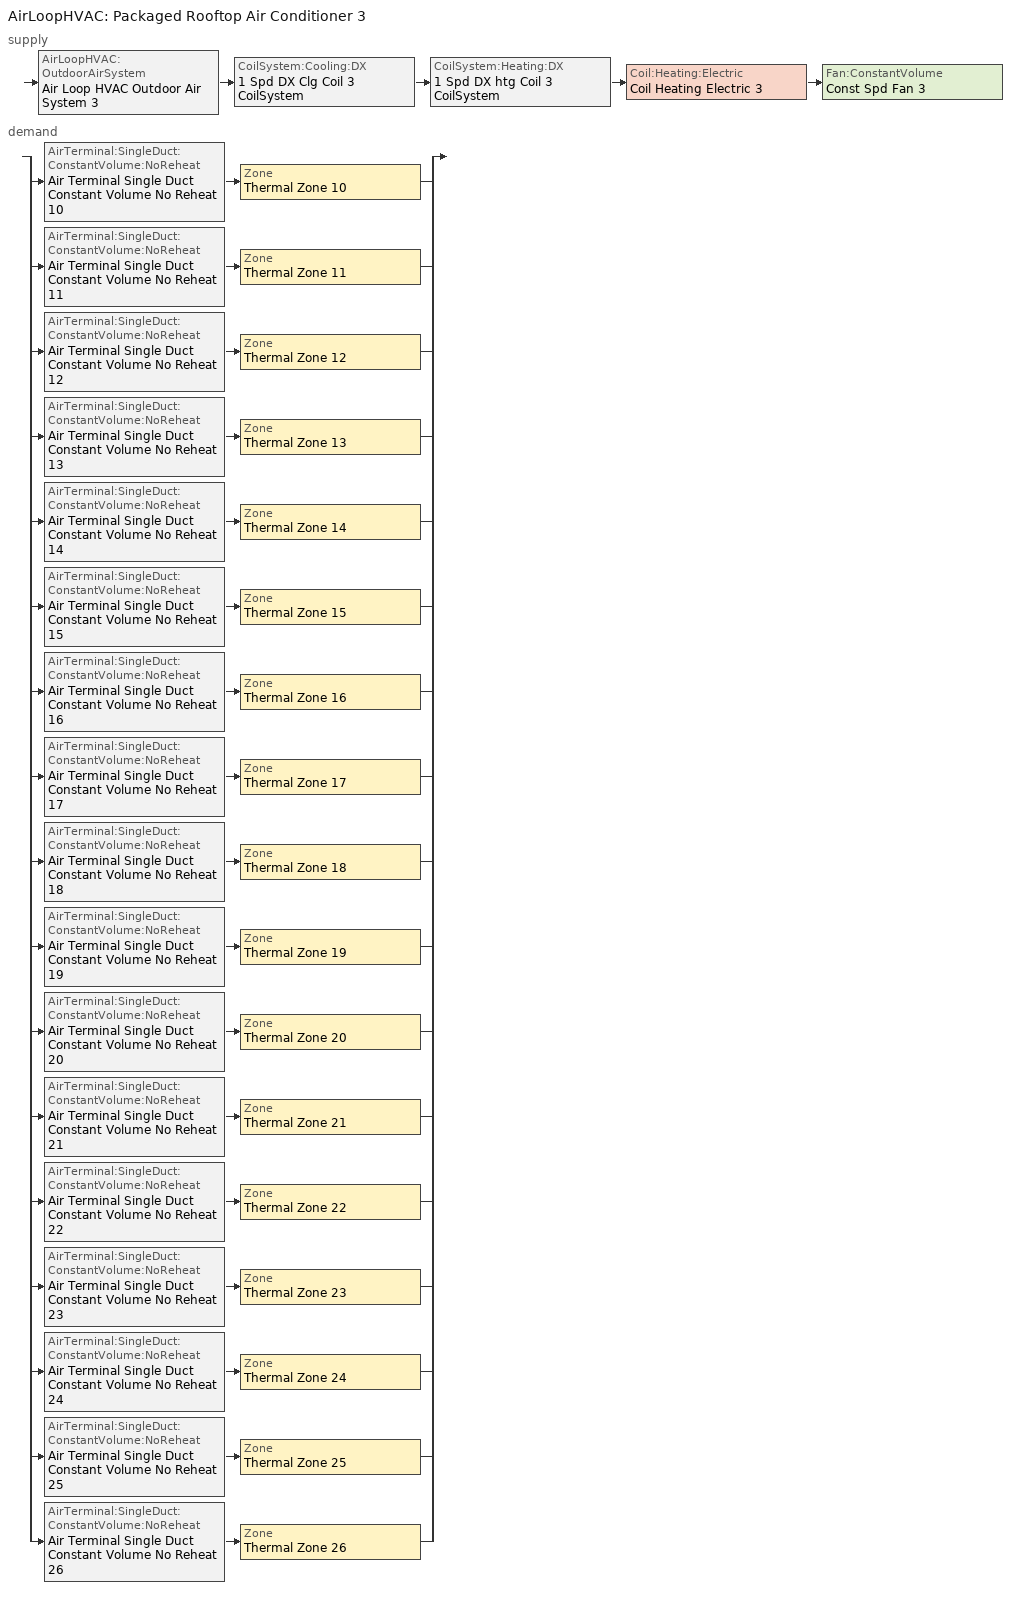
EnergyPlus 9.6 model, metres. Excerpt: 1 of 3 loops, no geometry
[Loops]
AirLoopHVAC 'Packaged Rooftop Air Conditioner 3'
 supply: AirLoopHVAC:OutdoorAirSystem 'Air Loop HVAC Outdoor Air System 3' > CoilSystem:Cooling:DX '1 Spd DX Clg Coil 3 CoilSystem' > CoilSystem:Heating:DX '1 Spd DX htg Coil 3 CoilSystem' > Coil:Heating:Electric 'Coil Heating Electric 3' > Fan:ConstantVolume 'Const Spd Fan 3'
 demand: split
  | AirTerminal:SingleDuct:ConstantVolume:NoReheat 'Air Terminal Single Duct Constant Volume No Reheat 10' > Zone 'Thermal Zone 10'
  | AirTerminal:SingleDuct:ConstantVolume:NoReheat 'Air Terminal Single Duct Constant Volume No Reheat 11' > Zone 'Thermal Zone 11'
  | AirTerminal:SingleDuct:ConstantVolume:NoReheat 'Air Terminal Single Duct Constant Volume No Reheat 12' > Zone 'Thermal Zone 12'
  | AirTerminal:SingleDuct:ConstantVolume:NoReheat 'Air Terminal Single Duct Constant Volume No Reheat 13' > Zone 'Thermal Zone 13'
  | AirTerminal:SingleDuct:ConstantVolume:NoReheat 'Air Terminal Single Duct Constant Volume No Reheat 14' > Zone 'Thermal Zone 14'
  | AirTerminal:SingleDuct:ConstantVolume:NoReheat 'Air Terminal Single Duct Constant Volume No Reheat 15' > Zone 'Thermal Zone 15'
  | AirTerminal:SingleDuct:ConstantVolume:NoReheat 'Air Terminal Single Duct Constant Volume No Reheat 16' > Zone 'Thermal Zone 16'
  | AirTerminal:SingleDuct:ConstantVolume:NoReheat 'Air Terminal Single Duct Constant Volume No Reheat 17' > Zone 'Thermal Zone 17'
  | AirTerminal:SingleDuct:ConstantVolume:NoReheat 'Air Terminal Single Duct Constant Volume No Reheat 18' > Zone 'Thermal Zone 18'
  | AirTerminal:SingleDuct:ConstantVolume:NoReheat 'Air Terminal Single Duct Constant Volume No Reheat 19' > Zone 'Thermal Zone 19'
  | AirTerminal:SingleDuct:ConstantVolume:NoReheat 'Air Terminal Single Duct Constant Volume No Reheat 20' > Zone 'Thermal Zone 20'
  | AirTerminal:SingleDuct:ConstantVolume:NoReheat 'Air Terminal Single Duct Constant Volume No Reheat 21' > Zone 'Thermal Zone 21'
  | AirTerminal:SingleDuct:ConstantVolume:NoReheat 'Air Terminal Single Duct Constant Volume No Reheat 22' > Zone 'Thermal Zone 22'
  | AirTerminal:SingleDuct:ConstantVolume:NoReheat 'Air Terminal Single Duct Constant Volume No Reheat 23' > Zone 'Thermal Zone 23'
  | AirTerminal:SingleDuct:ConstantVolume:NoReheat 'Air Terminal Single Duct Constant Volume No Reheat 24' > Zone 'Thermal Zone 24'
  | AirTerminal:SingleDuct:ConstantVolume:NoReheat 'Air Terminal Single Duct Constant Volume No Reheat 25' > Zone 'Thermal Zone 25'
  | AirTerminal:SingleDuct:ConstantVolume:NoReheat 'Air Terminal Single Duct Constant Volume No Reheat 26' > Zone 'Thermal Zone 26'
[Controller:MechanicalVentilation]
Controller Mechanical Ventilation 3: Availability Schedule=Always On Discrete; Demand Controlled Ventilation=No; System Outdoor Air Method=ZoneSum; Zone or ZoneList Name 1=Thermal Zone 10; Design Specification Outdoor Air Object Name 1=Ventilation 10; Zone or ZoneList Name 2=Thermal Zone 11; Design Specification Outdoor Air Object Name 2=Ventilation 11; Zone or ZoneList Name 3=Thermal Zone 12; Design Specification Outdoor Air Object Name 3=Ventilation 12; Zone or ZoneList Name 4=Thermal Zone 13; Design Specification Outdoor Air Object Name 4=Ventilation 13; Zone or ZoneList Name 5=Thermal Zone 14; Design Specification Outdoor Air Object Name 5=Ventilation 14; Zone or ZoneList Name 6=Thermal Zone 15; Design Specification Outdoor Air Object Name 6=Ventilation 15; Zone or ZoneList Name 7=Thermal Zone 16; Design Specification Outdoor Air Object Name 7=Ventilation 16; Zone or ZoneList Name 8=Thermal Zone 17; Design Specification Outdoor Air Object Name 8=Ventilation 17; Zone or ZoneList Name 9=Thermal Zone 18; Design Specification Outdoor Air Object Name 9=Ventilation 18; Zone or ZoneList Name 10=Thermal Zone 19; Design Specification Outdoor Air Object Name 10=Ventilation 19; Zone or ZoneList Name 11=Thermal Zone 20; Design Specification Outdoor Air Object Name 11=Ventilation 20; Zone or ZoneList Name 12=Thermal Zone 21; Design Specification Outdoor Air Object Name 12=Ventilation 21; Zone or ZoneList Name 13=Thermal Zone 22; Design Specification Outdoor Air Object Name 13=Ventilation 22; Zone or ZoneList Name 14=Thermal Zone 23; Design Specification Outdoor Air Object Name 14=Ventilation 23; Zone or ZoneList Name 15=Thermal Zone 24; Design Specification Outdoor Air Object Name 15=Ventilation 24; Zone or ZoneList Name 16=Thermal Zone 25; Design Specification Outdoor Air Object Name 16=Ventilation 25; Zone or ZoneList Name 17=Thermal Zone 26; Design Specification Outdoor Air Object Name 17=Ventilation 26
[AirLoopHVAC]
Packaged Rooftop Air Conditioner 3: Design Supply Air Flow Rate m3/s=AutoSize; Design Return Air Flow Fraction of Supply Air Flow=1
[Sizing:System]
Packaged Rooftop Air Conditioner 3: Type of Load to Size On=Sensible; Design Outdoor Air Flow Rate m3/s=Autosize; Central Heating Maximum System Air Flow Ratio=0.3; Preheat Design Temperature C=7; Preheat Design Humidity Ratio kgWater/kgDryAir=0.008; Precool Design Temperature C=12.8; Precool Design Humidity Ratio kgWater/kgDryAir=0.008; Central Cooling Design Supply Air Temperature C=12.3; Central Heating Design Supply Air Temperature C=51.3; Type of Zone Sum to Use=NonCoincident; 100% Outdoor Air in Cooling=Yes; 100% Outdoor Air in Heating=Yes; Central Cooling Design Supply Air Humidity Ratio kgWater/kgDryAir=0.0085; Central Heating Design Supply Air Humidity Ratio kgWater/kgDryAir=0.008; Cooling Supply Air Flow Rate Method=DesignDay; Cooling Supply Air Flow Rate m3/s=0; Cooling Supply Air Flow Rate Per Floor Area m3/s-m2=0.00996765; Cooling Fraction of Autosized Cooling Supply Air Flow Rate=1; Cooling Supply Air Flow Rate Per Unit Cooling Capacity m3/s-W=3.94755e-05; Heating Supply Air Flow Rate Method=DesignDay; Heating Supply Air Flow Rate m3/s=0; Heating Supply Air Flow Rate Per Floor Area m3/s-m2=0.00996765; Heating Fraction of Autosized Heating Supply Air Flow Rate=1; Heating Fraction of Autosized Cooling Supply Air Flow Rate=1; Heating Supply Air Flow Rate Per Unit Heating Capacity m3/s-W=3.15882e-05; System Outdoor Air Method=ZoneSum; Zone Maximum Outdoor Air Fraction dimensionless=1; Cooling Design Capacity Method=CoolingDesignCapacity; Cooling Design Capacity W=Autosize; Cooling Design Capacity Per Floor Area W/m2=234.7; Fraction of Autosized Cooling Design Capacity=1; Heating Design Capacity Method=HeatingDesignCapacity; Heating Design Capacity W=Autosize; Heating Design Capacity Per Floor Area W/m2=157; Fraction of Autosized Heating Design Capacity=1; Central Cooling Capacity Control Method=OnOff; Occupant Diversity=Autosize
[Controller:OutdoorAir]
Controller Outdoor Air 3: Minimum Outdoor Air Flow Rate m3/s=0; Maximum Outdoor Air Flow Rate m3/s=Autosize; Economizer Control Type=NoEconomizer; Economizer Control Action Type=ModulateFlow; Economizer Maximum Limit Dry-Bulb Temperature C=28; Economizer Maximum Limit Enthalpy J/kg=64000; Economizer Minimum Limit Dry-Bulb Temperature C=-100; Lockout Type=NoLockout; Minimum Limit Type=FixedMinimum; Mechanical Ventilation Controller=Controller Mechanical Ventilation 3; High Humidity Control=No; Control High Indoor Humidity Based on Outdoor Humidity Ratio=Yes; Heat Recovery Bypass Control Type=BypassWhenWithinEconomizerLimits
[SetpointManager:MixedAir] Control Variable=Temperature
Name | Setpoint Node or NodeList
Node Air Deck Mixed 3 OS Default SPM | Node Air Deck Mixed 3
Node Air Deck Cooling 3 OS Default SPM | Node Air Deck Cooling 3
Node Air Deck Heating 3 OS Default SPM | Node Air Deck Heating 3
Node Air Deck Elec Heating 3 OS Default SPM | Node Air Deck Elec Heating 3
[CoilSystem:Cooling:DX]
1 Spd DX Clg Coil 3 CoilSystem: Availability Schedule=Always On Discrete hvac_library; Cooling Coil=1 Spd DX Clg Coil 3
[Coil:Cooling:DX:SingleSpeed]
1 Spd DX Clg Coil 3: Availability Schedule=Always On Discrete hvac_library; Gross Rated Total Cooling Capacity W=Autosize; Gross Rated Sensible Heat Ratio=Autosize; Gross Rated Cooling COP W/W=4.86; Rated Air Flow Rate m3/s=Autosize; Rated Evaporator Fan Power Per Volume Flow Rate W/(m3/s)=773.3; Total Cooling Capacity Function of Temperature Curve=OS:Curve:Biquadratic 1; Total Cooling Capacity Function of Flow Fraction Curve=OS:Curve:Quadratic 1; Energy Input Ratio Function of Temperature Curve=OS:Curve:Biquadratic 2; Energy Input Ratio Function of Flow Fraction Curve=OS:Curve:Quadratic 2; Part Load Fraction Correlation Curve=OS:Curve:Quadratic 3; Minimum Outdoor Dry-Bulb Temperature for Compressor Operation C=-25; Condenser Type=AirCooled; Evaporative Condenser Effectiveness=0; Evaporative Condenser Air Flow Rate m3/s=Autosize; Evaporative Condenser Pump Rated Power Consumption W=Autosize; Crankcase Heater Capacity W=0; Maximum Outdoor Dry-Bulb Temperature for Crankcase Heater Operation C=0; Basin Heater Capacity W/K=0; Basin Heater Setpoint Temperature C=10
[CoilSystem:Heating:DX]
1 Spd DX htg Coil 3 CoilSystem: Availability Schedule=Always On Discrete hvac_library; Heating Coil=1 Spd DX htg Coil 3
[Coil:Heating:DX:SingleSpeed]
1 Spd DX htg Coil 3: Availability Schedule=Always On Discrete hvac_library; Gross Rated Heating Capacity W=Autosize; Gross Rated Heating COP W/W=6.19; Rated Air Flow Rate m3/s=Autosize; Rated Supply Fan Power Per Volume Flow Rate W/(m3/s)=773.3; Heating Capacity Function of Temperature Curve=Curve Cubic 1; Heating Capacity Function of Flow Fraction Curve=Curve Cubic 2; Energy Input Ratio Function of Temperature Curve=Curve Cubic 3; Energy Input Ratio Function of Flow Fraction Curve=Curve Quadratic 4; Part Load Fraction Correlation Curve=Curve Quadratic 5; Minimum Outdoor Dry-Bulb Temperature for Compressor Operation C=-8; Maximum Outdoor Dry-Bulb Temperature for Defrost Operation C=5; Crankcase Heater Capacity W=0; Maximum Outdoor Dry-Bulb Temperature for Crankcase Heater Operation C=10; Defrost Strategy=Resistive; Defrost Control=Timed; Defrost Time Period Fraction=0.166667; Resistive Defrost Heater Capacity W=2000
[Coil:Heating:Electric]
Coil Heating Electric 3: Availability Schedule=Always On Discrete hvac_library; Efficiency=1; Nominal Capacity W=Autosize
[Fan:ConstantVolume]
Const Spd Fan 3: Availability Schedule=Always On Discrete; Fan Total Efficiency=0.71; Pressure Rise Pa=1888; Maximum Flow Rate m3/s=Autosize; Motor Efficiency=0.9; Motor In Airstream Fraction=1
[ZoneControl:Thermostat] Temperature Difference Between Cutout And Setpoint deltaC=0
Name | Zone or ZoneList | Control Type Schedule | Control 1
Thermal Zone 10 Thermostat | Thermal Zone 10 | Thermal Zone 10 Thermostat Schedule | Thermostat Setpoint Dual Setpoint 10
Thermal Zone 11 Thermostat | Thermal Zone 11 | Thermal Zone 11 Thermostat Schedule | Thermostat Setpoint Dual Setpoint 11
Thermal Zone 12 Thermostat | Thermal Zone 12 | Thermal Zone 12 Thermostat Schedule | Thermostat Setpoint Dual Setpoint 12
Thermal Zone 13 Thermostat | Thermal Zone 13 | Thermal Zone 13 Thermostat Schedule | Thermostat Setpoint Dual Setpoint 13
Thermal Zone 14 Thermostat | Thermal Zone 14 | Thermal Zone 14 Thermostat Schedule | Thermostat Setpoint Dual Setpoint 14
Thermal Zone 15 Thermostat | Thermal Zone 15 | Thermal Zone 15 Thermostat Schedule | Thermostat Setpoint Dual Setpoint 15
Thermal Zone 16 Thermostat | Thermal Zone 16 | Thermal Zone 16 Thermostat Schedule | Thermostat Setpoint Dual Setpoint 16
Thermal Zone 17 Thermostat | Thermal Zone 17 | Thermal Zone 17 Thermostat Schedule | Thermostat Setpoint Dual Setpoint 17
Thermal Zone 18 Thermostat | Thermal Zone 18 | Thermal Zone 18 Thermostat Schedule | Thermostat Setpoint Dual Setpoint 18
Thermal Zone 19 Thermostat | Thermal Zone 19 | Thermal Zone 19 Thermostat Schedule | Thermostat Setpoint Dual Setpoint 19
Thermal Zone 20 Thermostat | Thermal Zone 20 | Thermal Zone 20 Thermostat Schedule | Thermostat Setpoint Dual Setpoint 20
Thermal Zone 21 Thermostat | Thermal Zone 21 | Thermal Zone 21 Thermostat Schedule | Thermostat Setpoint Dual Setpoint 21
Thermal Zone 22 Thermostat | Thermal Zone 22 | Thermal Zone 22 Thermostat Schedule | Thermostat Setpoint Dual Setpoint 22
Thermal Zone 23 Thermostat | Thermal Zone 23 | Thermal Zone 23 Thermostat Schedule | Thermostat Setpoint Dual Setpoint 23
Thermal Zone 24 Thermostat | Thermal Zone 24 | Thermal Zone 24 Thermostat Schedule | Thermostat Setpoint Dual Setpoint 24
Thermal Zone 25 Thermostat | Thermal Zone 25 | Thermal Zone 25 Thermostat Schedule | Thermostat Setpoint Dual Setpoint 25
Thermal Zone 26 Thermostat | Thermal Zone 26 | Thermal Zone 26 Thermostat Schedule | Thermostat Setpoint Dual Setpoint 26
[ThermostatSetpoint:DualSetpoint]
Name | Heating Setpoint Temperature Schedule | Cooling Setpoint Temperature Schedule
Thermostat Setpoint Dual Setpoint 10 | HtgSetp 10 | ClgSetp 10
Thermostat Setpoint Dual Setpoint 11 | HtgSetp 11 | ClgSetp 11
Thermostat Setpoint Dual Setpoint 12 | HtgSetp 12 | ClgSetp 12
Thermostat Setpoint Dual Setpoint 13 | HtgSetp 13 | ClgSetp 13
Thermostat Setpoint Dual Setpoint 14 | HtgSetp 14 | ClgSetp 14
Thermostat Setpoint Dual Setpoint 15 | HtgSetp 15 | ClgSetp 15
Thermostat Setpoint Dual Setpoint 16 | HtgSetp 16 | ClgSetp 16
Thermostat Setpoint Dual Setpoint 17 | HtgSetp 17 | ClgSetp 17
Thermostat Setpoint Dual Setpoint 18 | HtgSetp 18 | ClgSetp 18
Thermostat Setpoint Dual Setpoint 19 | HtgSetp 19 | ClgSetp 19
Thermostat Setpoint Dual Setpoint 20 | HtgSetp 20 | ClgSetp 20
Thermostat Setpoint Dual Setpoint 21 | HtgSetp 21 | ClgSetp 21
Thermostat Setpoint Dual Setpoint 22 | HtgSetp 22 | ClgSetp 22
Thermostat Setpoint Dual Setpoint 23 | HtgSetp 23 | ClgSetp 23
Thermostat Setpoint Dual Setpoint 24 | HtgSetp 24 | ClgSetp 24
Thermostat Setpoint Dual Setpoint 25 | HtgSetp 25 | ClgSetp 25
Thermostat Setpoint Dual Setpoint 26 | HtgSetp 26 | ClgSetp 26
[AirTerminal:SingleDuct:ConstantVolume:NoReheat] Availability Schedule=Always On Discrete; Maximum Air Flow Rate m3/s=AutoSize
Air Terminal Single Duct Constant Volume No Reheat 10; Air Terminal Single Duct Constant Volume No Reheat 11; Air Terminal Single Duct Constant Volume No Reheat 12; Air Terminal Single Duct Constant Volume No Reheat 13; Air Terminal Single Duct Constant Volume No Reheat 14; Air Terminal Single Duct Constant Volume No Reheat 15; Air Terminal Single Duct Constant Volume No Reheat 16; Air Terminal Single Duct Constant Volume No Reheat 17; Air Terminal Single Duct Constant Volume No Reheat 18; Air Terminal Single Duct Constant Volume No Reheat 19; Air Terminal Single Duct Constant Volume No Reheat 20; Air Terminal Single Duct Constant Volume No Reheat 21; Air Terminal Single Duct Constant Volume No Reheat 22; Air Terminal Single Duct Constant Volume No Reheat 23; Air Terminal Single Duct Constant Volume No Reheat 24; Air Terminal Single Duct Constant Volume No Reheat 25; Air Terminal Single Duct Constant Volume No Reheat 26
[Zone equipment]
Thermal Zone 10: Air Terminal Single Duct Constant Volume No Reheat 10
Thermal Zone 11: Air Terminal Single Duct Constant Volume No Reheat 11
Thermal Zone 12: Air Terminal Single Duct Constant Volume No Reheat 12
Thermal Zone 13: Air Terminal Single Duct Constant Volume No Reheat 13
Thermal Zone 14: Air Terminal Single Duct Constant Volume No Reheat 14
Thermal Zone 15: Air Terminal Single Duct Constant Volume No Reheat 15
Thermal Zone 16: Air Terminal Single Duct Constant Volume No Reheat 16
Thermal Zone 17: Air Terminal Single Duct Constant Volume No Reheat 17
Thermal Zone 18: Air Terminal Single Duct Constant Volume No Reheat 18
Thermal Zone 19: Air Terminal Single Duct Constant Volume No Reheat 19
Thermal Zone 20: Air Terminal Single Duct Constant Volume No Reheat 20
Thermal Zone 21: Air Terminal Single Duct Constant Volume No Reheat 21
Thermal Zone 22: Air Terminal Single Duct Constant Volume No Reheat 22
Thermal Zone 23: Air Terminal Single Duct Constant Volume No Reheat 23
Thermal Zone 24: Air Terminal Single Duct Constant Volume No Reheat 24
Thermal Zone 25: Air Terminal Single Duct Constant Volume No Reheat 25
Thermal Zone 26: Air Terminal Single Duct Constant Volume No Reheat 26
[Sizing:Zone] Zone Cooling Design Supply Air Temperature Input Method=SupplyAirTemperature; Zone Cooling Design Supply Air Temperature C=12.3; Zone Cooling Design Supply Air Temperature Difference deltaC=11.11; Zone Heating Design Supply Air Temperature Input Method=SupplyAirTemperature; Zone Heating Design Supply Air Temperature C=51.3; Zone Heating Design Supply Air Temperature Difference deltaC=11.11; Zone Cooling Design Supply Air Humidity Ratio kgWater/kgDryAir=0.0085; Zone Heating Design Supply Air Humidity Ratio kgWater/kgDryAir=0.008; Cooling Design Air Flow Method=DesignDay; Cooling Design Air Flow Rate m3/s=0; Cooling Minimum Air Flow per Zone Floor Area m3/s-m2=0.000762; Cooling Minimum Air Flow m3/s=0; Cooling Minimum Air Flow Fraction=0; Heating Design Air Flow Method=DesignDay; Heating Design Air Flow Rate m3/s=0; Heating Maximum Air Flow per Zone Floor Area m3/s-m2=0.002032; Heating Maximum Air Flow m3/s=0.141576; Heating Maximum Air Flow Fraction=0.3; Account for Dedicated Outdoor Air System=No
Name | Design Specification Outdoor Air Object
Thermal Zone 10 | Ventilation 10
Thermal Zone 11 | Ventilation 11
Thermal Zone 12 | Ventilation 12
Thermal Zone 13 | Ventilation 13
Thermal Zone 14 | Ventilation 14
Thermal Zone 15 | Ventilation 15
Thermal Zone 16 | Ventilation 16
Thermal Zone 17 | Ventilation 17
Thermal Zone 18 | Ventilation 18
Thermal Zone 19 | Ventilation 19
Thermal Zone 20 | Ventilation 20
Thermal Zone 21 | Ventilation 21
Thermal Zone 22 | Ventilation 22
Thermal Zone 23 | Ventilation 23
Thermal Zone 24 | Ventilation 24
Thermal Zone 25 | Ventilation 25
Thermal Zone 26 | Ventilation 26
[DesignSpecification:OutdoorAir] Outdoor Air Method=Sum; Outdoor Air Flow per Person m3/s-person=0; Outdoor Air Flow per Zone Floor Area m3/s-m2=0; Outdoor Air Flow per Zone m3/s=0; Outdoor Air Flow Air Changes per Hour 1/hr=1.5
Ventilation 10; Ventilation 11; Ventilation 12; Ventilation 13; Ventilation 14; Ventilation 15; Ventilation 16; Ventilation 17; Ventilation 18; Ventilation 19; Ventilation 20; Ventilation 21; Ventilation 22; Ventilation 23; Ventilation 24; Ventilation 25; Ventilation 26
[Schedule:Day:Interval]
HtgSetp Summer Design Day 10; HtgSetp Summer Design Day 11; HtgSetp Summer Design Day 12; HtgSetp Summer Design Day 13; HtgSetp Summer Design Day 14; HtgSetp Summer Design Day 15; HtgSetp Summer Design Day 16; HtgSetp Summer Design Day 17; HtgSetp Summer Design Day 18; HtgSetp Summer Design Day 19; HtgSetp Summer Design Day 20; HtgSetp Summer Design Day 21; HtgSetp Summer Design Day 22; HtgSetp Summer Design Day 23; HtgSetp Summer Design Day 24; HtgSetp Summer Design Day 25; HtgSetp Summer Design Day 26: No, 24:00, 15.6
HtgSetp Winter Design Day 10; HtgSetp Winter Design Day 11; HtgSetp Winter Design Day 12; HtgSetp Winter Design Day 13; HtgSetp Winter Design Day 14; HtgSetp Winter Design Day 15; HtgSetp Winter Design Day 16; HtgSetp Winter Design Day 17; HtgSetp Winter Design Day 18; HtgSetp Winter Design Day 19; HtgSetp Winter Design Day 20; HtgSetp Winter Design Day 21; HtgSetp Winter Design Day 22; HtgSetp Winter Design Day 23; HtgSetp Winter Design Day 24; HtgSetp Winter Design Day 25; HtgSetp Winter Design Day 26: No, 24:00, 21
ClgSetp Summer Design Day 10; ClgSetp Summer Design Day 11; ClgSetp Summer Design Day 12; ClgSetp Summer Design Day 13; ClgSetp Summer Design Day 14; ClgSetp Summer Design Day 15; ClgSetp Summer Design Day 16; ClgSetp Summer Design Day 17; ClgSetp Summer Design Day 18; ClgSetp Summer Design Day 19; ClgSetp Summer Design Day 20; ClgSetp Summer Design Day 21; ClgSetp Summer Design Day 22; ClgSetp Summer Design Day 23; ClgSetp Summer Design Day 24; ClgSetp Summer Design Day 25; ClgSetp Summer Design Day 26: No, 06:00, 26.7, 22:00, 24, 24:00, 26.7
ClgSetp Winter Design Day 10; ClgSetp Winter Design Day 11; ClgSetp Winter Design Day 12; ClgSetp Winter Design Day 13; ClgSetp Winter Design Day 14; ClgSetp Winter Design Day 15; ClgSetp Winter Design Day 16; ClgSetp Winter Design Day 17; ClgSetp Winter Design Day 18; ClgSetp Winter Design Day 19; ClgSetp Winter Design Day 20; ClgSetp Winter Design Day 21; ClgSetp Winter Design Day 22; ClgSetp Winter Design Day 23; ClgSetp Winter Design Day 24; ClgSetp Winter Design Day 25; ClgSetp Winter Design Day 26: No, 24:00, 26.7
ClgSetp Default Schedule 10; ClgSetp Default Schedule 11; ClgSetp Default Schedule 12; ClgSetp Default Schedule 13; ClgSetp Default Schedule 14; ClgSetp Default Schedule 15; ClgSetp Default Schedule 16; ClgSetp Default Schedule 17; ClgSetp Default Schedule 18; ClgSetp Default Schedule 19; ClgSetp Default Schedule 20; ClgSetp Default Schedule 21; ClgSetp Default Schedule 22; ClgSetp Default Schedule 23; ClgSetp Default Schedule 24; ClgSetp Default Schedule 25; ClgSetp Default Schedule 26: Temperature 37, No, 01:00, 28.7, 02:00, 28.7, 03:00, 28.7, 04:00, 28.7, 05:00, 28.7, 06:00, 28.7, 07:00, 25.7, 08:00, 25.7, 09:00, 25.7, 10:00, 25.7, 11:00, 25.7, 12:00, 25.7, 13:00, 25.7, 14:00, 25.7, 15:00, 25.7, 16:00, 25.7, 17:00, 25.7, 18:00, 25.7, 19:00, 25.7, 20:00, 25.7, 21:00, 28.7, 22:00, 28.7, 23:00, 28.7, 24:00, 28.7
HtgSetp Default Schedule 10; HtgSetp Default Schedule 11; HtgSetp Default Schedule 12; HtgSetp Default Schedule 13; HtgSetp Default Schedule 14; HtgSetp Default Schedule 15; HtgSetp Default Schedule 16; HtgSetp Default Schedule 17; HtgSetp Default Schedule 18; HtgSetp Default Schedule 19; HtgSetp Default Schedule 20; HtgSetp Default Schedule 21; HtgSetp Default Schedule 22; HtgSetp Default Schedule 23; HtgSetp Default Schedule 24; HtgSetp Default Schedule 25; HtgSetp Default Schedule 26: Temperature 36, No, 01:00, 22.2, 02:00, 22.2, 03:00, 22.2, 04:00, 22.2, 05:00, 22.2, 06:00, 22.2, 07:00, 19, 08:00, 19, 09:00, 19, 10:00, 19, 11:00, 19, 12:00, 19, 13:00, 19, 14:00, 19, 15:00, 19, 16:00, 19, 17:00, 19, 18:00, 19, 19:00, 19, 20:00, 19, 21:00, 22.2, 22:00, 22.2, 23:00, 22.2, 24:00, 22.2
[Schedule:Week:Daily]
HtgSetp 10 Week Rule - Jan1-Dec31: HtgSetp Default Schedule 10, HtgSetp Default Schedule 10, HtgSetp Default Schedule 10, HtgSetp Default Schedule 10, HtgSetp Default Schedule 10, HtgSetp Default Schedule 10, HtgSetp Default Schedule 10, HtgSetp Default Schedule 10, HtgSetp Summer Design Day 10, HtgSetp Winter Design Day 10, HtgSetp Default Schedule 10, HtgSetp Default Schedule 10
ClgSetp 10 Week Rule - Jan1-Dec31: ClgSetp Default Schedule 10, ClgSetp Default Schedule 10, ClgSetp Default Schedule 10, ClgSetp Default Schedule 10, ClgSetp Default Schedule 10, ClgSetp Default Schedule 10, ClgSetp Default Schedule 10, ClgSetp Default Schedule 10, ClgSetp Summer Design Day 10, ClgSetp Winter Design Day 10, ClgSetp Default Schedule 10, ClgSetp Default Schedule 10
HtgSetp 11 Week Rule - Jan1-Dec31: HtgSetp Default Schedule 11, HtgSetp Default Schedule 11, HtgSetp Default Schedule 11, HtgSetp Default Schedule 11, HtgSetp Default Schedule 11, HtgSetp Default Schedule 11, HtgSetp Default Schedule 11, HtgSetp Default Schedule 11, HtgSetp Summer Design Day 11, HtgSetp Winter Design Day 11, HtgSetp Default Schedule 11, HtgSetp Default Schedule 11
ClgSetp 11 Week Rule - Jan1-Dec31: ClgSetp Default Schedule 11, ClgSetp Default Schedule 11, ClgSetp Default Schedule 11, ClgSetp Default Schedule 11, ClgSetp Default Schedule 11, ClgSetp Default Schedule 11, ClgSetp Default Schedule 11, ClgSetp Default Schedule 11, ClgSetp Summer Design Day 11, ClgSetp Winter Design Day 11, ClgSetp Default Schedule 11, ClgSetp Default Schedule 11
HtgSetp 12 Week Rule - Jan1-Dec31: HtgSetp Default Schedule 12, HtgSetp Default Schedule 12, HtgSetp Default Schedule 12, HtgSetp Default Schedule 12, HtgSetp Default Schedule 12, HtgSetp Default Schedule 12, HtgSetp Default Schedule 12, HtgSetp Default Schedule 12, HtgSetp Summer Design Day 12, HtgSetp Winter Design Day 12, HtgSetp Default Schedule 12, HtgSetp Default Schedule 12
ClgSetp 12 Week Rule - Jan1-Dec31: ClgSetp Default Schedule 12, ClgSetp Default Schedule 12, ClgSetp Default Schedule 12, ClgSetp Default Schedule 12, ClgSetp Default Schedule 12, ClgSetp Default Schedule 12, ClgSetp Default Schedule 12, ClgSetp Default Schedule 12, ClgSetp Summer Design Day 12, ClgSetp Winter Design Day 12, ClgSetp Default Schedule 12, ClgSetp Default Schedule 12
HtgSetp 13 Week Rule - Jan1-Dec31: HtgSetp Default Schedule 13, HtgSetp Default Schedule 13, HtgSetp Default Schedule 13, HtgSetp Default Schedule 13, HtgSetp Default Schedule 13, HtgSetp Default Schedule 13, HtgSetp Default Schedule 13, HtgSetp Default Schedule 13, HtgSetp Summer Design Day 13, HtgSetp Winter Design Day 13, HtgSetp Default Schedule 13, HtgSetp Default Schedule 13
ClgSetp 13 Week Rule - Jan1-Dec31: ClgSetp Default Schedule 13, ClgSetp Default Schedule 13, ClgSetp Default Schedule 13, ClgSetp Default Schedule 13, ClgSetp Default Schedule 13, ClgSetp Default Schedule 13, ClgSetp Default Schedule 13, ClgSetp Default Schedule 13, ClgSetp Summer Design Day 13, ClgSetp Winter Design Day 13, ClgSetp Default Schedule 13, ClgSetp Default Schedule 13
HtgSetp 14 Week Rule - Jan1-Dec31: HtgSetp Default Schedule 14, HtgSetp Default Schedule 14, HtgSetp Default Schedule 14, HtgSetp Default Schedule 14, HtgSetp Default Schedule 14, HtgSetp Default Schedule 14, HtgSetp Default Schedule 14, HtgSetp Default Schedule 14, HtgSetp Summer Design Day 14, HtgSetp Winter Design Day 14, HtgSetp Default Schedule 14, HtgSetp Default Schedule 14
ClgSetp 14 Week Rule - Jan1-Dec31: ClgSetp Default Schedule 14, ClgSetp Default Schedule 14, ClgSetp Default Schedule 14, ClgSetp Default Schedule 14, ClgSetp Default Schedule 14, ClgSetp Default Schedule 14, ClgSetp Default Schedule 14, ClgSetp Default Schedule 14, ClgSetp Summer Design Day 14, ClgSetp Winter Design Day 14, ClgSetp Default Schedule 14, ClgSetp Default Schedule 14
HtgSetp 15 Week Rule - Jan1-Dec31: HtgSetp Default Schedule 15, HtgSetp Default Schedule 15, HtgSetp Default Schedule 15, HtgSetp Default Schedule 15, HtgSetp Default Schedule 15, HtgSetp Default Schedule 15, HtgSetp Default Schedule 15, HtgSetp Default Schedule 15, HtgSetp Summer Design Day 15, HtgSetp Winter Design Day 15, HtgSetp Default Schedule 15, HtgSetp Default Schedule 15
ClgSetp 15 Week Rule - Jan1-Dec31: ClgSetp Default Schedule 15, ClgSetp Default Schedule 15, ClgSetp Default Schedule 15, ClgSetp Default Schedule 15, ClgSetp Default Schedule 15, ClgSetp Default Schedule 15, ClgSetp Default Schedule 15, ClgSetp Default Schedule 15, ClgSetp Summer Design Day 15, ClgSetp Winter Design Day 15, ClgSetp Default Schedule 15, ClgSetp Default Schedule 15
HtgSetp 16 Week Rule - Jan1-Dec31: HtgSetp Default Schedule 16, HtgSetp Default Schedule 16, HtgSetp Default Schedule 16, HtgSetp Default Schedule 16, HtgSetp Default Schedule 16, HtgSetp Default Schedule 16, HtgSetp Default Schedule 16, HtgSetp Default Schedule 16, HtgSetp Summer Design Day 16, HtgSetp Winter Design Day 16, HtgSetp Default Schedule 16, HtgSetp Default Schedule 16
ClgSetp 16 Week Rule - Jan1-Dec31: ClgSetp Default Schedule 16, ClgSetp Default Schedule 16, ClgSetp Default Schedule 16, ClgSetp Default Schedule 16, ClgSetp Default Schedule 16, ClgSetp Default Schedule 16, ClgSetp Default Schedule 16, ClgSetp Default Schedule 16, ClgSetp Summer Design Day 16, ClgSetp Winter Design Day 16, ClgSetp Default Schedule 16, ClgSetp Default Schedule 16
HtgSetp 17 Week Rule - Jan1-Dec31: HtgSetp Default Schedule 17, HtgSetp Default Schedule 17, HtgSetp Default Schedule 17, HtgSetp Default Schedule 17, HtgSetp Default Schedule 17, HtgSetp Default Schedule 17, HtgSetp Default Schedule 17, HtgSetp Default Schedule 17, HtgSetp Summer Design Day 17, HtgSetp Winter Design Day 17, HtgSetp Default Schedule 17, HtgSetp Default Schedule 17
ClgSetp 17 Week Rule - Jan1-Dec31: ClgSetp Default Schedule 17, ClgSetp Default Schedule 17, ClgSetp Default Schedule 17, ClgSetp Default Schedule 17, ClgSetp Default Schedule 17, ClgSetp Default Schedule 17, ClgSetp Default Schedule 17, ClgSetp Default Schedule 17, ClgSetp Summer Design Day 17, ClgSetp Winter Design Day 17, ClgSetp Default Schedule 17, ClgSetp Default Schedule 17
HtgSetp 18 Week Rule - Jan1-Dec31: HtgSetp Default Schedule 18, HtgSetp Default Schedule 18, HtgSetp Default Schedule 18, HtgSetp Default Schedule 18, HtgSetp Default Schedule 18, HtgSetp Default Schedule 18, HtgSetp Default Schedule 18, HtgSetp Default Schedule 18, HtgSetp Summer Design Day 18, HtgSetp Winter Design Day 18, HtgSetp Default Schedule 18, HtgSetp Default Schedule 18
ClgSetp 18 Week Rule - Jan1-Dec31: ClgSetp Default Schedule 18, ClgSetp Default Schedule 18, ClgSetp Default Schedule 18, ClgSetp Default Schedule 18, ClgSetp Default Schedule 18, ClgSetp Default Schedule 18, ClgSetp Default Schedule 18, ClgSetp Default Schedule 18, ClgSetp Summer Design Day 18, ClgSetp Winter Design Day 18, ClgSetp Default Schedule 18, ClgSetp Default Schedule 18
HtgSetp 19 Week Rule - Jan1-Dec31: HtgSetp Default Schedule 19, HtgSetp Default Schedule 19, HtgSetp Default Schedule 19, HtgSetp Default Schedule 19, HtgSetp Default Schedule 19, HtgSetp Default Schedule 19, HtgSetp Default Schedule 19, HtgSetp Default Schedule 19, HtgSetp Summer Design Day 19, HtgSetp Winter Design Day 19, HtgSetp Default Schedule 19, HtgSetp Default Schedule 19
ClgSetp 19 Week Rule - Jan1-Dec31: ClgSetp Default Schedule 19, ClgSetp Default Schedule 19, ClgSetp Default Schedule 19, ClgSetp Default Schedule 19, ClgSetp Default Schedule 19, ClgSetp Default Schedule 19, ClgSetp Default Schedule 19, ClgSetp Default Schedule 19, ClgSetp Summer Design Day 19, ClgSetp Winter Design Day 19, ClgSetp Default Schedule 19, ClgSetp Default Schedule 19
HtgSetp 20 Week Rule - Jan1-Dec31: HtgSetp Default Schedule 20, HtgSetp Default Schedule 20, HtgSetp Default Schedule 20, HtgSetp Default Schedule 20, HtgSetp Default Schedule 20, HtgSetp Default Schedule 20, HtgSetp Default Schedule 20, HtgSetp Default Schedule 20, HtgSetp Summer Design Day 20, HtgSetp Winter Design Day 20, HtgSetp Default Schedule 20, HtgSetp Default Schedule 20
ClgSetp 20 Week Rule - Jan1-Dec31: ClgSetp Default Schedule 20, ClgSetp Default Schedule 20, ClgSetp Default Schedule 20, ClgSetp Default Schedule 20, ClgSetp Default Schedule 20, ClgSetp Default Schedule 20, ClgSetp Default Schedule 20, ClgSetp Default Schedule 20, ClgSetp Summer Design Day 20, ClgSetp Winter Design Day 20, ClgSetp Default Schedule 20, ClgSetp Default Schedule 20
HtgSetp 21 Week Rule - Jan1-Dec31: HtgSetp Default Schedule 21, HtgSetp Default Schedule 21, HtgSetp Default Schedule 21, HtgSetp Default Schedule 21, HtgSetp Default Schedule 21, HtgSetp Default Schedule 21, HtgSetp Default Schedule 21, HtgSetp Default Schedule 21, HtgSetp Summer Design Day 21, HtgSetp Winter Design Day 21, HtgSetp Default Schedule 21, HtgSetp Default Schedule 21
ClgSetp 21 Week Rule - Jan1-Dec31: ClgSetp Default Schedule 21, ClgSetp Default Schedule 21, ClgSetp Default Schedule 21, ClgSetp Default Schedule 21, ClgSetp Default Schedule 21, ClgSetp Default Schedule 21, ClgSetp Default Schedule 21, ClgSetp Default Schedule 21, ClgSetp Summer Design Day 21, ClgSetp Winter Design Day 21, ClgSetp Default Schedule 21, ClgSetp Default Schedule 21
HtgSetp 22 Week Rule - Jan1-Dec31: HtgSetp Default Schedule 22, HtgSetp Default Schedule 22, HtgSetp Default Schedule 22, HtgSetp Default Schedule 22, HtgSetp Default Schedule 22, HtgSetp Default Schedule 22, HtgSetp Default Schedule 22, HtgSetp Default Schedule 22, HtgSetp Summer Design Day 22, HtgSetp Winter Design Day 22, HtgSetp Default Schedule 22, HtgSetp Default Schedule 22
ClgSetp 22 Week Rule - Jan1-Dec31: ClgSetp Default Schedule 22, ClgSetp Default Schedule 22, ClgSetp Default Schedule 22, ClgSetp Default Schedule 22, ClgSetp Default Schedule 22, ClgSetp Default Schedule 22, ClgSetp Default Schedule 22, ClgSetp Default Schedule 22, ClgSetp Summer Design Day 22, ClgSetp Winter Design Day 22, ClgSetp Default Schedule 22, ClgSetp Default Schedule 22
HtgSetp 23 Week Rule - Jan1-Dec31: HtgSetp Default Schedule 23, HtgSetp Default Schedule 23, HtgSetp Default Schedule 23, HtgSetp Default Schedule 23, HtgSetp Default Schedule 23, HtgSetp Default Schedule 23, HtgSetp Default Schedule 23, HtgSetp Default Schedule 23, HtgSetp Summer Design Day 23, HtgSetp Winter Design Day 23, HtgSetp Default Schedule 23, HtgSetp Default Schedule 23
ClgSetp 23 Week Rule - Jan1-Dec31: ClgSetp Default Schedule 23, ClgSetp Default Schedule 23, ClgSetp Default Schedule 23, ClgSetp Default Schedule 23, ClgSetp Default Schedule 23, ClgSetp Default Schedule 23, ClgSetp Default Schedule 23, ClgSetp Default Schedule 23, ClgSetp Summer Design Day 23, ClgSetp Winter Design Day 23, ClgSetp Default Schedule 23, ClgSetp Default Schedule 23
HtgSetp 24 Week Rule - Jan1-Dec31: HtgSetp Default Schedule 24, HtgSetp Default Schedule 24, HtgSetp Default Schedule 24, HtgSetp Default Schedule 24, HtgSetp Default Schedule 24, HtgSetp Default Schedule 24, HtgSetp Default Schedule 24, HtgSetp Default Schedule 24, HtgSetp Summer Design Day 24, HtgSetp Winter Design Day 24, HtgSetp Default Schedule 24, HtgSetp Default Schedule 24
ClgSetp 24 Week Rule - Jan1-Dec31: ClgSetp Default Schedule 24, ClgSetp Default Schedule 24, ClgSetp Default Schedule 24, ClgSetp Default Schedule 24, ClgSetp Default Schedule 24, ClgSetp Default Schedule 24, ClgSetp Default Schedule 24, ClgSetp Default Schedule 24, ClgSetp Summer Design Day 24, ClgSetp Winter Design Day 24, ClgSetp Default Schedule 24, ClgSetp Default Schedule 24
HtgSetp 25 Week Rule - Jan1-Dec31: HtgSetp Default Schedule 25, HtgSetp Default Schedule 25, HtgSetp Default Schedule 25, HtgSetp Default Schedule 25, HtgSetp Default Schedule 25, HtgSetp Default Schedule 25, HtgSetp Default Schedule 25, HtgSetp Default Schedule 25, HtgSetp Summer Design Day 25, HtgSetp Winter Design Day 25, HtgSetp Default Schedule 25, HtgSetp Default Schedule 25
ClgSetp 25 Week Rule - Jan1-Dec31: ClgSetp Default Schedule 25, ClgSetp Default Schedule 25, ClgSetp Default Schedule 25, ClgSetp Default Schedule 25, ClgSetp Default Schedule 25, ClgSetp Default Schedule 25, ClgSetp Default Schedule 25, ClgSetp Default Schedule 25, ClgSetp Summer Design Day 25, ClgSetp Winter Design Day 25, ClgSetp Default Schedule 25, ClgSetp Default Schedule 25
HtgSetp 26 Week Rule - Jan1-Dec31: HtgSetp Default Schedule 26, HtgSetp Default Schedule 26, HtgSetp Default Schedule 26, HtgSetp Default Schedule 26, HtgSetp Default Schedule 26, HtgSetp Default Schedule 26, HtgSetp Default Schedule 26, HtgSetp Default Schedule 26, HtgSetp Summer Design Day 26, HtgSetp Winter Design Day 26, HtgSetp Default Schedule 26, HtgSetp Default Schedule 26
ClgSetp 26 Week Rule - Jan1-Dec31: ClgSetp Default Schedule 26, ClgSetp Default Schedule 26, ClgSetp Default Schedule 26, ClgSetp Default Schedule 26, ClgSetp Default Schedule 26, ClgSetp Default Schedule 26, ClgSetp Default Schedule 26, ClgSetp Default Schedule 26, ClgSetp Summer Design Day 26, ClgSetp Winter Design Day 26, ClgSetp Default Schedule 26, ClgSetp Default Schedule 26
[Schedule:Year]
HtgSetp 10: HtgSetp 10 Week Rule - Jan1-Dec31, 1, 1, 12, 31
ClgSetp 10: ClgSetp 10 Week Rule - Jan1-Dec31, 1, 1, 12, 31
HtgSetp 11: HtgSetp 11 Week Rule - Jan1-Dec31, 1, 1, 12, 31
ClgSetp 11: ClgSetp 11 Week Rule - Jan1-Dec31, 1, 1, 12, 31
HtgSetp 12: HtgSetp 12 Week Rule - Jan1-Dec31, 1, 1, 12, 31
ClgSetp 12: ClgSetp 12 Week Rule - Jan1-Dec31, 1, 1, 12, 31
HtgSetp 13: HtgSetp 13 Week Rule - Jan1-Dec31, 1, 1, 12, 31
ClgSetp 13: ClgSetp 13 Week Rule - Jan1-Dec31, 1, 1, 12, 31
HtgSetp 14: HtgSetp 14 Week Rule - Jan1-Dec31, 1, 1, 12, 31
ClgSetp 14: ClgSetp 14 Week Rule - Jan1-Dec31, 1, 1, 12, 31
HtgSetp 15: HtgSetp 15 Week Rule - Jan1-Dec31, 1, 1, 12, 31
ClgSetp 15: ClgSetp 15 Week Rule - Jan1-Dec31, 1, 1, 12, 31
HtgSetp 16: HtgSetp 16 Week Rule - Jan1-Dec31, 1, 1, 12, 31
ClgSetp 16: ClgSetp 16 Week Rule - Jan1-Dec31, 1, 1, 12, 31
HtgSetp 17: HtgSetp 17 Week Rule - Jan1-Dec31, 1, 1, 12, 31
ClgSetp 17: ClgSetp 17 Week Rule - Jan1-Dec31, 1, 1, 12, 31
HtgSetp 18: HtgSetp 18 Week Rule - Jan1-Dec31, 1, 1, 12, 31
ClgSetp 18: ClgSetp 18 Week Rule - Jan1-Dec31, 1, 1, 12, 31
HtgSetp 19: HtgSetp 19 Week Rule - Jan1-Dec31, 1, 1, 12, 31
ClgSetp 19: ClgSetp 19 Week Rule - Jan1-Dec31, 1, 1, 12, 31
HtgSetp 20: HtgSetp 20 Week Rule - Jan1-Dec31, 1, 1, 12, 31
ClgSetp 20: ClgSetp 20 Week Rule - Jan1-Dec31, 1, 1, 12, 31
HtgSetp 21: HtgSetp 21 Week Rule - Jan1-Dec31, 1, 1, 12, 31
ClgSetp 21: ClgSetp 21 Week Rule - Jan1-Dec31, 1, 1, 12, 31
HtgSetp 22: HtgSetp 22 Week Rule - Jan1-Dec31, 1, 1, 12, 31
ClgSetp 22: ClgSetp 22 Week Rule - Jan1-Dec31, 1, 1, 12, 31
HtgSetp 23: HtgSetp 23 Week Rule - Jan1-Dec31, 1, 1, 12, 31
ClgSetp 23: ClgSetp 23 Week Rule - Jan1-Dec31, 1, 1, 12, 31
HtgSetp 24: HtgSetp 24 Week Rule - Jan1-Dec31, 1, 1, 12, 31
ClgSetp 24: ClgSetp 24 Week Rule - Jan1-Dec31, 1, 1, 12, 31
HtgSetp 25: HtgSetp 25 Week Rule - Jan1-Dec31, 1, 1, 12, 31
ClgSetp 25: ClgSetp 25 Week Rule - Jan1-Dec31, 1, 1, 12, 31
HtgSetp 26: HtgSetp 26 Week Rule - Jan1-Dec31, 1, 1, 12, 31
ClgSetp 26: ClgSetp 26 Week Rule - Jan1-Dec31, 1, 1, 12, 31
[Schedule:Compact]
Thermal Zone 10 Thermostat Schedule; Thermal Zone 11 Thermostat Schedule; Thermal Zone 12 Thermostat Schedule; Thermal Zone 13 Thermostat Schedule; Thermal Zone 14 Thermostat Schedule; Thermal Zone 15 Thermostat Schedule; Thermal Zone 16 Thermostat Schedule; Thermal Zone 17 Thermostat Schedule; Thermal Zone 18 Thermostat Schedule; Thermal Zone 19 Thermostat Schedule; Thermal Zone 20 Thermostat Schedule; Thermal Zone 21 Thermostat Schedule; Thermal Zone 22 Thermostat Schedule; Thermal Zone 23 Thermostat Schedule; Thermal Zone 24 Thermostat Schedule; Thermal Zone 25 Thermostat Schedule; Thermal Zone 26 Thermostat Schedule: Through: 12/31, For: AllDays, Until: 24:00, 4
[Curve:Cubic]
Name | Coefficient1 Constant | Coefficient2 x | Coefficient3 x**2 | Coefficient4 x**3 | Minimum Value of x | Maximum Value of x
Curve Cubic 1 | 0.758746 | 0.027626 | 0.000148716 | 3.4992e-06 | -20 | 20
Curve Cubic 2 | 0.84 | 0.16 | 0 | 0 | 0.5 | 1.5
Curve Cubic 3 | 1.19248 | -0.0300438 | 0.00103745 | -2.3328e-05 | -20 | 20
[Curve:Quadratic]
Name | Coefficient1 Constant | Coefficient2 x | Coefficient3 x**2 | Minimum Value of x | Maximum Value of x
Curve Quadratic 4 | 1.3824 | -0.4336 | 0.0512 | 0 | 1
Curve Quadratic 5 | 0.75 | 0.25 | 0 | 0 | 1
OS:Curve:Quadratic 1 | 0.77136 | 0.34053 | -0.11088 | 0.75918 | 1.13877
OS:Curve:Quadratic 2 | 1.2055 | -0.32953 | 0.12308 | 0.75918 | 1.13877
OS:Curve:Quadratic 3 | 0.771 | 0.229 | 0 | 0 | 1
[Curve:Biquadratic] Minimum Value of x=17; Maximum Value of x=22; Minimum Value of y=13; Maximum Value of y=46
Name | Coefficient1 Constant | Coefficient2 x | Coefficient3 x**2 | Coefficient4 y | Coefficient5 y**2 | Coefficient6 x*y
OS:Curve:Biquadratic 1 | 0.42415 | 0.04426 | -0.00042 | 0.00333 | -8e-05 | -0.00021
OS:Curve:Biquadratic 2 | 1.23649 | -0.02431 | 0.00057 | -0.01434 | 0.00063 | -0.00038
[Schedule:Constant]
Always On Discrete; Always On Discrete hvac_library: 1
